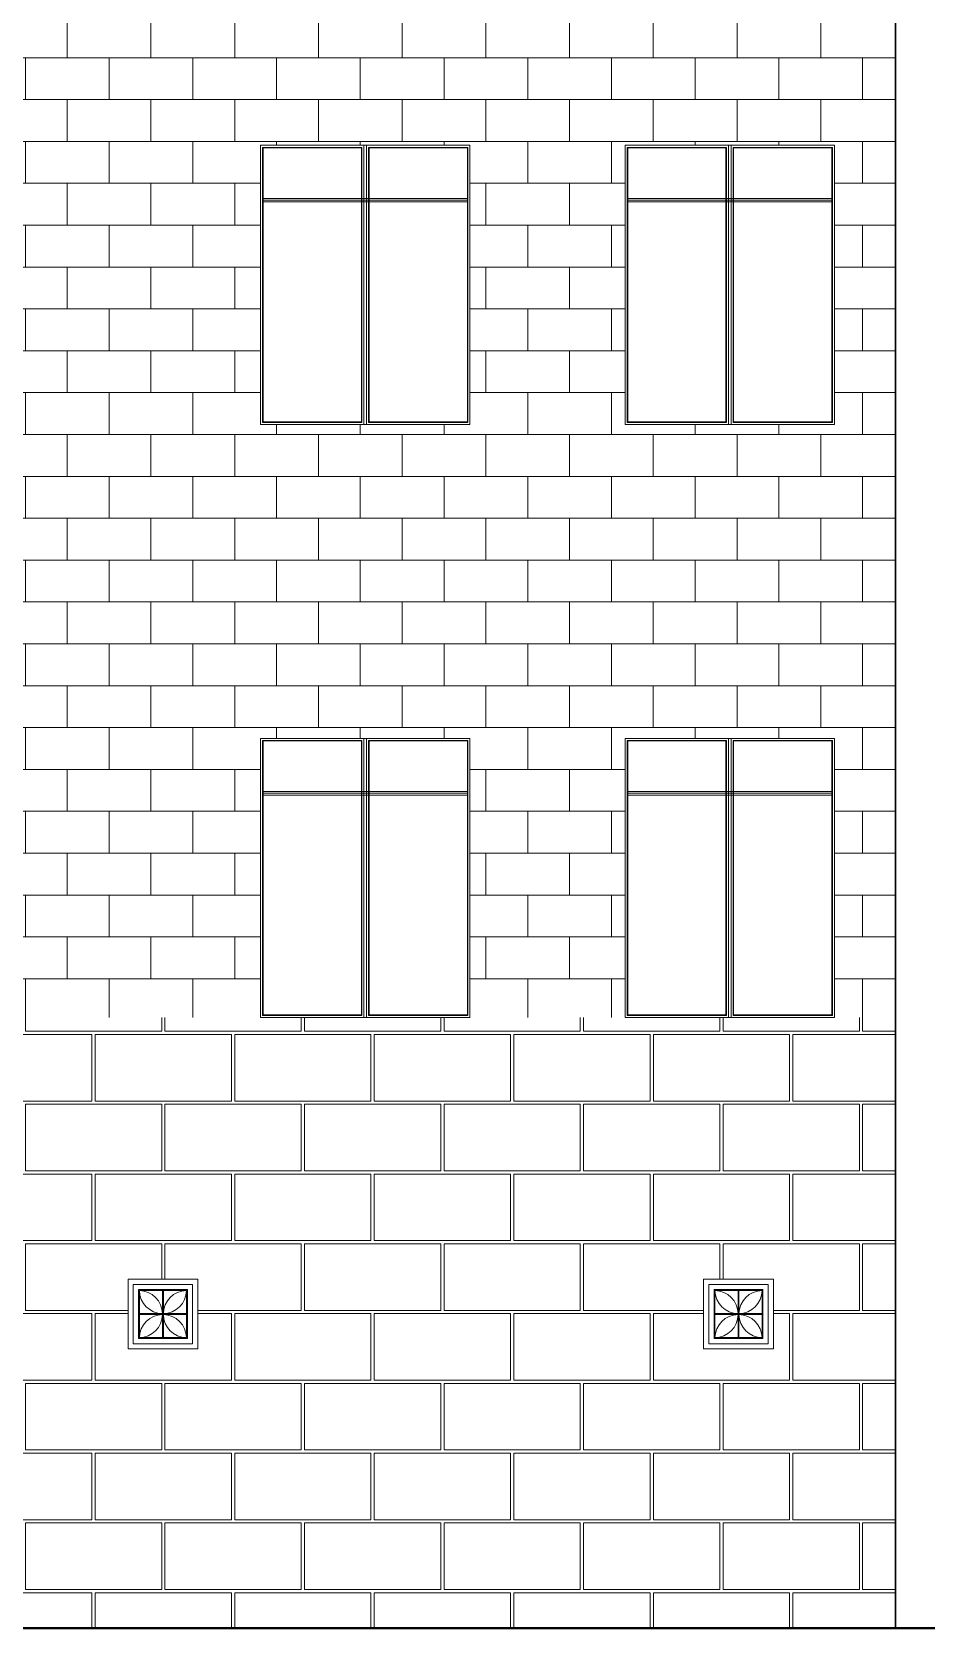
# Model space of a CAD drawing. Header units: inches. Extents: x 20.3 to 42.8, y 12.6 to 30.9.
# Drawn here: x 30.04 to 35.16, y 12.6 to 21.75 of the extents above; entities that cross this region are included whole.
import ezdxf

# ---------------------------------------------------------------- set-up
doc = ezdxf.new("R2010")
doc.units = ezdxf.units.IN
doc.header["$MEASUREMENT"] = 0

msp = doc.modelspace()

# ---------------------------------------------------------------- hatches: boundary and pattern name
at = {"lineweight": 9}
h = msp.add_hatch(dxfattribs=at)
h.set_pattern_fill('AR-B816', color=24, scale=0.03)
h.paths.add_polyline_path([(31.3487, 27.8979), (32.5487, 27.8979), (32.5487, 26.2979), (33.4387, 26.2979), (33.4387, 27.8979), (34.6387, 27.8979), (34.6387, 26.2979), (34.9887, 26.2979), (34.9887, 28.7979), (24.9887, 28.7979), (24.9887, 26.2979), (25.3387, 26.2979), (25.3387, 27.8979), (27.0387, 27.8979), (27.0387, 26.2979), (28.1887, 26.2979), (28.1887, 27.8979), (29.8887, 27.8979), (29.8887, 26.2979), (31.3487, 26.2979)])
h.paths.add_polyline_path([(34.9887, 26.2979), (34.6387, 26.2979), (24.9887, 26.2979), (24.9887, 22.8979), (25.3387, 22.8979), (25.3387, 24.4979), (27.0387, 24.4979), (27.0387, 22.8979), (28.1887, 22.8979), (28.1887, 24.4979), (29.8887, 24.4979), (29.8887, 22.8979), (31.3487, 22.8979), (31.3487, 24.4979), (32.5487, 24.4979), (32.5487, 22.8979), (33.4387, 22.8979), (33.4387, 24.4979), (34.6387, 24.4979), (34.6387, 22.8979), (34.9887, 22.8979)])
h.paths.add_polyline_path([(34.9887, 22.8979), (24.9887, 22.8979), (24.9887, 19.4979), (25.3387, 19.4979), (25.3387, 21.0979), (27.0387, 21.0979), (27.0387, 19.4979), (28.1887, 19.4979), (28.1887, 21.0979), (29.8887, 21.0979), (29.8887, 19.4979), (31.3487, 19.4979), (31.3487, 21.0979), (32.5487, 21.0979), (32.5487, 19.4979), (33.4387, 19.4979), (33.4387, 21.0979), (34.6387, 21.0979), (34.6387, 19.4979), (34.9887, 19.4979)])
h.paths.add_polyline_path([(34.9887, 19.4979), (24.9887, 19.4979), (24.9887, 16.0979), (25.3387, 16.0979), (25.3387, 17.6979), (27.0387, 17.6979), (27.0387, 16.0979), (28.1887, 16.0979), (28.1887, 17.6979), (29.8887, 17.6979), (29.8887, 16.0979), (31.3487, 16.0979), (31.3487, 17.6979), (32.5487, 17.6979), (32.5487, 16.0979), (33.4387, 16.0979), (33.4387, 17.6979), (34.6387, 17.6979), (34.6387, 16.0979), (34.9887, 16.0979)])
at = {"lineweight": 9, "true_color": 0x636466}
h = msp.add_hatch(dxfattribs=at)
h.set_pattern_fill('AR-B816C', color=251, scale=0.05)
h.paths.add_polyline_path([(34.9887, 16.0979), (24.9887, 16.0979), (24.9887, 12.5979), (27.9887, 12.5979), (27.9887, 14.5979), (28.9887, 14.5979), (29.5887, 14.5979), (29.5887, 12.5979), (34.9887, 12.5979)])
h.paths.add_polyline_path([(30.9887, 14.1979), (30.5887, 14.1979), (30.5887, 14.5979), (30.9887, 14.5979)], flags=16)
h.paths.add_polyline_path([(30.9587, 14.2279), (30.6187, 14.2279), (30.6187, 14.5679), (30.9587, 14.5679)], flags=0)
h.paths.add_polyline_path([(30.9287, 14.2579), (30.6487, 14.2579), (30.6487, 14.5379), (30.9287, 14.5379)], flags=0)
h.paths.add_polyline_path([(30.9237, 14.2629), (30.6537, 14.2629), (30.6537, 14.5329), (30.9237, 14.5329)], flags=0)
h.paths.add_polyline_path([(30.7912, 14.3954), (30.7862, 14.3954, -0.414214), (30.9237, 14.2629, -0.403408)], flags=0)
h.paths.add_polyline_path([(30.6537, 14.2629, -0.403408), (30.7862, 14.3954), (30.7862, 14.4004, -0.414214)], flags=0)
h.paths.add_polyline_path([(30.6537, 14.5329, 0.403408), (30.7862, 14.4004, 0.403408)], flags=0)
h.paths.add_polyline_path([(30.9237, 14.5329, 0.403408), (30.7912, 14.4004, 0.403408)], flags=0)
h.paths.add_polyline_path([(33.8887, 14.5979), (34.2887, 14.5979), (34.2887, 14.1979), (33.8887, 14.1979)], flags=16)
h.paths.add_polyline_path([(33.9187, 14.2279), (33.9187, 14.5679), (34.2587, 14.5679), (34.2587, 14.2279)], flags=0)
h.paths.add_polyline_path([(33.9487, 14.2579), (33.9487, 14.5379), (34.2287, 14.5379), (34.2287, 14.2579)], flags=0)
h.paths.add_polyline_path([(33.9537, 14.2629), (33.9537, 14.5329), (34.2237, 14.5329), (34.2237, 14.2629)], flags=0)
h.paths.add_polyline_path([(33.9537, 14.2629, -0.403408), (34.0862, 14.3954), (34.0862, 14.4004, -0.414214)], flags=0)
h.paths.add_polyline_path([(33.9537, 14.5329, 0.403408), (34.0862, 14.4004, 0.403408)], flags=0)
h.paths.add_polyline_path([(34.2237, 14.5329, 0.403408), (34.0912, 14.4004, 0.403408)], flags=0)
h.paths.add_polyline_path([(34.2237, 14.2629, -0.403408), (34.0912, 14.3954), (34.0862, 14.3954, -0.414214)], flags=0)
h.paths.add_polyline_path([(27.1987, 13.5879), (25.6787, 13.5879), (25.6787, 14.6079), (27.1987, 14.6079)], flags=16)
h.paths.add_polyline_path([(27.1887, 13.5979), (25.6887, 13.5979), (25.6887, 14.5979), (27.1887, 14.5979)], flags=0)
h.paths.add_polyline_path([(27.1687, 14.1058), (26.8112, 14.1058), (26.8112, 14.0958), (27.1687, 14.0958), (27.1687, 13.6179), (26.8112, 13.6179), (26.8112, 14.0958), (26.8012, 14.0958), (26.8012, 13.6179), (26.4437, 13.6179), (26.4437, 14.0958), (26.4337, 14.0958), (26.4337, 13.6179), (26.0762, 13.6179), (26.0762, 14.0958), (26.0662, 14.0958), (26.0662, 13.6179), (25.7087, 13.6179), (25.7087, 14.0958), (26.0662, 14.0958), (26.0662, 14.1058), (25.7087, 14.1058), (25.7087, 14.5836), (26.0662, 14.5836), (26.0662, 14.1058), (26.0762, 14.1058), (26.0762, 14.5836), (26.4337, 14.5836), (26.4337, 14.1058), (26.4437, 14.1058), (26.4437, 14.5836), (26.8012, 14.5836), (26.8012, 14.1058), (26.8112, 14.1058), (26.8112, 14.5836), (27.1687, 14.5836)], flags=0)
h.paths.add_polyline_path([(27.1687, 14.3447, 0.317389), (26.99, 14.1058, 0.322972), (26.8062, 14.3463, 0.322972), (26.6225, 14.1058, 0.322972), (26.4387, 14.3463, 0.322972), (26.255, 14.1058, 0.322972), (26.0712, 14.3463, 0.322972), (25.8875, 14.1058, 0.317389), (25.7087, 14.3447, 0.317389), (25.8875, 14.5836, 0.322972), (26.0712, 14.3431, 0.322972), (26.255, 14.5836, 0.322972), (26.4387, 14.3431, 0.322972), (26.6225, 14.5836, 0.322972), (26.8062, 14.3431, 0.322972), (26.99, 14.5836, 0.317389)], flags=0)
h.paths.add_polyline_path([(27.1687, 13.8569, 0.317389), (26.99, 13.6179, 0.322972), (26.8062, 13.8584, 0.322972), (26.6225, 13.6179, 0.322972), (26.4387, 13.8584, 0.322972), (26.255, 13.6179, 0.322972), (26.0712, 13.8584, 0.322972), (25.8875, 13.6179, 0.317389), (25.7087, 13.8569, 0.317389), (25.8875, 14.0958, 0.322972), (26.0712, 13.8553, 0.322972), (26.255, 14.0958, 0.322972), (26.4387, 13.8553, 0.322972), (26.6225, 14.0958, 0.322972), (26.8062, 13.8553, 0.322972), (26.99, 14.0958, 0.317389)], flags=0)

# ---------------------------------------------------------------- linework, layer by layer
at = {"lineweight": 30}
msp.add_line((34.9887, 12.5979), (34.9887, 28.7979), dxfattribs=at)
at = {"lineweight": 9}
for p, q in [((32.5487, 21.0979), (31.3487, 21.0979)), ((31.3487, 21.0979), (31.3487, 19.4979)), ((31.9297, 21.0862), (31.3603, 21.0862)), ((31.3603, 21.0862), (31.3603, 19.5096)), ((31.9268, 21.0833), (31.3632, 21.0833)), ((31.3632, 21.0833), (31.3632, 19.5126)), ((31.3632, 21.0833), (31.3632, 20.7833)), ((31.3632, 21.0833), (31.3632, 21.0633)), ((31.9268, 21.0833), (31.9268, 19.5126)), ((31.9297, 21.0862), (31.9297, 19.5096)), ((31.9414, 21.0979), (31.9414, 19.4979)), ((31.9561, 21.0979), (31.9561, 19.4979)), ((31.9678, 21.0862), (32.5372, 21.0862)), ((31.9678, 21.0862), (31.9678, 19.5096)), ((31.9707, 21.0833), (32.5343, 21.0833)), ((31.9707, 21.0833), (31.9707, 19.5126)), ((32.5343, 21.0833), (32.5343, 19.5126)), ((32.5372, 21.0862), (32.5372, 19.5096)), ((32.5487, 19.4979), (32.5487, 21.0979)), ((34.6387, 21.0979), (33.4387, 21.0979)), ((33.4387, 21.0979), (33.4387, 19.4979)), ((34.0197, 21.0862), (33.4503, 21.0862)), ((33.4503, 21.0862), (33.4503, 19.5096)), ((34.0168, 21.0833), (33.4532, 21.0833)), ((33.4532, 21.0833), (33.4532, 19.5126)), ((33.4532, 21.0833), (33.4532, 20.7833)), ((33.4532, 21.0833), (33.4532, 21.0633)), ((34.0168, 21.0833), (34.0168, 19.5126)), ((34.0197, 21.0862), (34.0197, 19.5096)), ((34.0314, 21.0979), (34.0314, 19.4979)), ((34.0461, 21.0979), (34.0461, 19.4979)), ((34.0578, 21.0862), (34.6272, 21.0862)), ((34.0578, 21.0862), (34.0578, 19.5096)), ((34.0607, 21.0833), (34.6243, 21.0833)), ((34.0607, 21.0833), (34.0607, 19.5126)), ((34.6243, 21.0833), (34.6243, 19.5126)), ((34.6272, 21.0862), (34.6272, 19.5096)), ((34.6387, 19.4979), (34.6387, 21.0979)), ((31.3632, 20.7933), (31.9268, 20.7933)), ((31.3632, 20.7833), (31.9268, 20.7833)), ((31.3632, 20.7733), (31.9268, 20.7733)), ((31.9297, 20.7933), (31.9678, 20.7933)), ((31.9297, 20.7833), (31.9678, 20.7833)), ((31.9297, 20.7733), (31.9678, 20.7733)), ((31.9707, 20.7933), (32.5343, 20.7933)), ((31.9707, 20.7833), (32.5343, 20.7833)), ((31.9707, 20.7733), (32.5343, 20.7733)), ((33.4532, 20.7933), (34.0168, 20.7933)), ((33.4532, 20.7833), (34.0168, 20.7833)), ((33.4532, 20.7733), (34.0168, 20.7733)), ((34.0197, 20.7933), (34.0578, 20.7933)), ((34.0197, 20.7833), (34.0578, 20.7833)), ((34.0197, 20.7733), (34.0578, 20.7733)), ((34.0607, 20.7933), (34.6243, 20.7933)), ((34.0607, 20.7833), (34.6243, 20.7833)), ((34.0607, 20.7733), (34.6243, 20.7733)), ((32.5487, 19.4979), (31.3487, 19.4979)), ((31.9268, 19.5096), (31.3603, 19.5096)), ((31.9268, 19.5126), (31.3632, 19.5126)), ((31.9268, 19.5096), (31.9297, 19.5096)), ((31.9707, 19.5096), (31.9678, 19.5096)), ((31.9707, 19.5126), (32.5343, 19.5126)), ((31.9707, 19.5096), (32.5372, 19.5096)), ((34.6387, 19.4979), (33.4387, 19.4979)), ((34.0168, 19.5096), (33.4503, 19.5096)), ((34.0168, 19.5126), (33.4532, 19.5126)), ((34.0168, 19.5096), (34.0197, 19.5096)), ((34.0607, 19.5096), (34.0578, 19.5096)), ((34.0607, 19.5126), (34.6243, 19.5126)), ((34.0607, 19.5096), (34.6272, 19.5096)), ((32.5487, 17.6979), (31.3487, 17.6979)), ((31.3487, 17.6979), (31.3487, 16.0979)), ((31.9297, 17.6862), (31.3603, 17.6862)), ((31.3603, 17.6862), (31.3603, 16.1096)), ((31.9268, 17.6833), (31.3632, 17.6833)), ((31.3632, 17.6833), (31.3632, 16.1126)), ((31.3632, 17.6833), (31.3632, 17.3833)), ((31.3632, 17.6833), (31.3632, 17.6633)), ((31.9268, 17.6833), (31.9268, 16.1126)), ((31.9297, 17.6862), (31.9297, 16.1096)), ((31.9414, 17.6979), (31.9414, 16.0979)), ((31.9561, 17.6979), (31.9561, 16.0979)), ((31.9678, 17.6862), (32.5372, 17.6862)), ((31.9678, 17.6862), (31.9678, 16.1096)), ((31.9707, 17.6833), (32.5343, 17.6833)), ((31.9707, 17.6833), (31.9707, 16.1126)), ((32.5343, 17.6833), (32.5343, 16.1126)), ((32.5372, 17.6862), (32.5372, 16.1096)), ((32.5487, 16.0979), (32.5487, 17.6979)), ((34.6387, 17.6979), (33.4387, 17.6979)), ((33.4387, 17.6979), (33.4387, 16.0979)), ((34.0197, 17.6862), (33.4503, 17.6862)), ((33.4503, 17.6862), (33.4503, 16.1096)), ((34.0168, 17.6833), (33.4532, 17.6833)), ((33.4532, 17.6833), (33.4532, 16.1126)), ((33.4532, 17.6833), (33.4532, 17.3833)), ((33.4532, 17.6833), (33.4532, 17.6633)), ((34.0168, 17.6833), (34.0168, 16.1126)), ((34.0197, 17.6862), (34.0197, 16.1096)), ((34.0314, 17.6979), (34.0314, 16.0979)), ((34.0461, 17.6979), (34.0461, 16.0979)), ((34.0578, 17.6862), (34.6272, 17.6862)), ((34.0578, 17.6862), (34.0578, 16.1096)), ((34.0607, 17.6833), (34.6243, 17.6833)), ((34.0607, 17.6833), (34.0607, 16.1126)), ((34.6243, 17.6833), (34.6243, 16.1126)), ((34.6272, 17.6862), (34.6272, 16.1096)), ((34.6387, 16.0979), (34.6387, 17.6979)), ((31.3632, 17.3933), (31.9268, 17.3933)), ((31.9297, 17.3933), (31.9678, 17.3933)), ((31.9707, 17.3933), (32.5343, 17.3933)), ((33.4532, 17.3933), (34.0168, 17.3933)), ((34.0197, 17.3933), (34.0578, 17.3933)), ((34.0607, 17.3933), (34.6243, 17.3933)), ((31.3632, 17.3833), (31.9268, 17.3833)), ((31.3632, 17.3733), (31.9268, 17.3733)), ((31.9297, 17.3833), (31.9678, 17.3833)), ((31.9297, 17.3733), (31.9678, 17.3733)), ((31.9707, 17.3833), (32.5343, 17.3833)), ((31.9707, 17.3733), (32.5343, 17.3733)), ((33.4532, 17.3833), (34.0168, 17.3833)), ((33.4532, 17.3733), (34.0168, 17.3733)), ((34.0197, 17.3833), (34.0578, 17.3833)), ((34.0197, 17.3733), (34.0578, 17.3733)), ((34.0607, 17.3833), (34.6243, 17.3833)), ((34.0607, 17.3733), (34.6243, 17.3733)), ((31.9268, 16.1096), (31.3603, 16.1096)), ((31.9268, 16.1126), (31.3632, 16.1126)), ((31.9268, 16.1096), (31.9297, 16.1096)), ((31.9707, 16.1096), (31.9678, 16.1096)), ((31.9707, 16.1126), (32.5343, 16.1126)), ((31.9707, 16.1096), (32.5372, 16.1096)), ((34.0168, 16.1096), (33.4503, 16.1096)), ((34.0168, 16.1126), (33.4532, 16.1126)), ((34.0168, 16.1096), (34.0197, 16.1096)), ((34.0607, 16.1096), (34.0578, 16.1096)), ((34.0607, 16.1126), (34.6243, 16.1126)), ((34.0607, 16.1096), (34.6272, 16.1096)), ((32.5487, 16.0979), (31.3487, 16.0979)), ((34.6387, 16.0979), (33.4387, 16.0979)), ((30.9887, 14.5979), (30.5887, 14.5979)), ((30.5887, 14.5979), (30.5887, 14.1979)), ((30.9887, 14.1979), (30.9887, 14.5979)), ((34.2887, 14.5979), (33.8887, 14.5979)), ((33.8887, 14.5979), (33.8887, 14.1979)), ((34.2887, 14.1979), (34.2887, 14.5979)), ((30.7862, 14.5329), (30.7862, 14.2629)), ((30.7912, 14.5329), (30.7912, 14.2629)), ((34.0862, 14.5329), (34.0862, 14.2629)), ((34.0912, 14.5329), (34.0912, 14.2629)), ((30.7912, 14.4004), (30.6537, 14.4004)), ((30.7912, 14.3954), (30.6537, 14.3954)), ((30.7912, 14.4004), (30.9237, 14.4004)), ((30.7912, 14.3954), (30.9237, 14.3954)), ((34.0912, 14.4004), (33.9537, 14.4004)), ((34.0912, 14.3954), (33.9537, 14.3954)), ((34.0912, 14.4004), (34.2237, 14.4004)), ((34.0912, 14.3954), (34.2237, 14.3954)), ((30.5887, 14.1979), (30.9887, 14.1979)), ((33.8887, 14.1979), (34.2887, 14.1979))]:
    msp.add_line(p, q, dxfattribs=at)
at = {"lineweight": 40}
for p, q in [((24.9887, 12.5979), (34.9887, 12.5979)), ((34.9887, 12.5979), (38.8885, 12.5979))]:
    msp.add_line(p, q, dxfattribs=at)
at = {"lineweight": 9}
for points in [[(30.5887, 14.5979), (30.9887, 14.5979), (30.9887, 14.1979), (30.5887, 14.1979)], [(30.6187, 14.5679), (30.9587, 14.5679), (30.9587, 14.2279), (30.6187, 14.2279)], [(33.8887, 14.5979), (34.2887, 14.5979), (34.2887, 14.1979), (33.8887, 14.1979)], [(33.9187, 14.5679), (34.2587, 14.5679), (34.2587, 14.2279), (33.9187, 14.2279)], [(30.6487, 14.5379), (30.9287, 14.5379), (30.9287, 14.2579), (30.6487, 14.2579)], [(30.6537, 14.5329), (30.9237, 14.5329), (30.9237, 14.2629), (30.6537, 14.2629)], [(33.9487, 14.5379), (34.2287, 14.5379), (34.2287, 14.2579), (33.9487, 14.2579)], [(33.9537, 14.5329), (34.2237, 14.5329), (34.2237, 14.2629), (33.9537, 14.2629)]]:
    msp.add_lwpolyline(points, close=True, dxfattribs=at)
for centre, start, end in [((30.6512, 14.3979), 1.06091, 88.93909), ((30.7887, 14.5354), 181.06091, 268.93909), ((30.9262, 14.3979), 91.06091, 178.93909), ((30.7887, 14.5354), 271.06091, 358.93909), ((33.9512, 14.3979), 1.06091, 88.93909), ((34.0887, 14.5354), 181.06091, 268.93909), ((34.2262, 14.3979), 91.06091, 178.93909), ((34.0887, 14.5354), 271.06091, 358.93909), ((30.6512, 14.3979), 271.06091, 358.93909), ((30.7887, 14.2604), 91.06091, 178.93909), ((30.9262, 14.3979), 181.06091, 268.93909), ((30.7887, 14.2604), 1.06091, 88.93909), ((33.9512, 14.3979), 271.06091, 358.93909), ((34.0887, 14.2604), 91.06091, 178.93909), ((34.2262, 14.3979), 181.06091, 268.93909), ((34.0887, 14.2604), 1.06091, 88.93909)]:
    msp.add_arc(centre, 0.135, start, end, dxfattribs=at)

doc.saveas('drawing.dxf')
